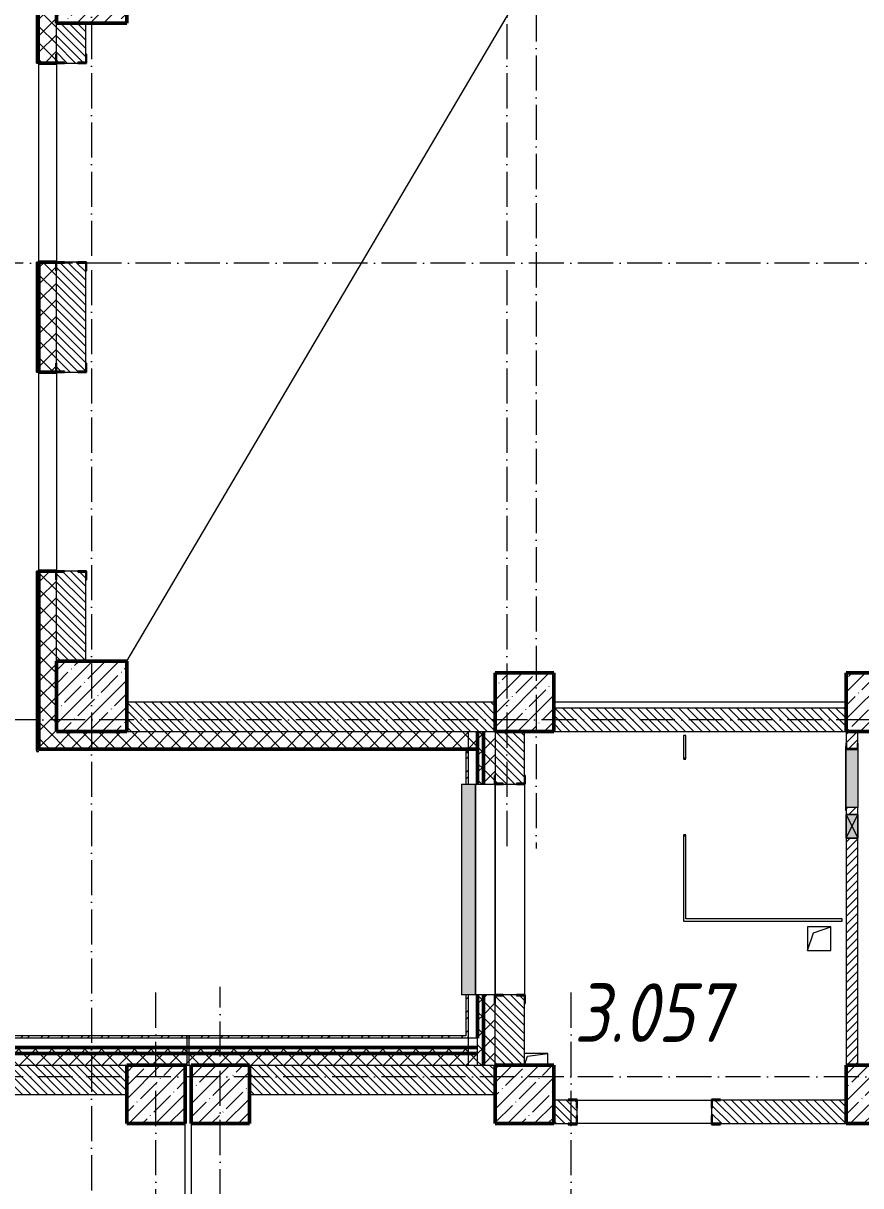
# Model space of a CAD drawing. Header units: millimetres. Extents: x -213536 to 1564669, y -45299 to 942238.
# Drawn here: x 212895 to 220054, y 467466 to 477397 of the extents above; entities that cross this region are included whole.
import ezdxf

# ---------------------------------------------------------------- set-up
doc = ezdxf.new("R2010")
doc.units = ezdxf.units.MM
doc.linetypes.add('50_200_ШТРИХ_1Т_ш5_п1_п1_', pattern=[700, 500, -100, 0, -100])
for name, color, linetype, lineweight in [('A-DETL-____-OTLN-4', 7, 'Continuous', 18), ('A-DETL-GENF-OTLN', 7, 'Continuous', 9), ('A-DOOR-OPNG-MCUT', 7, 'Continuous', 35), ('A-FLOR-____-OTLN', 7, 'Continuous', 9), ('A-GENM-____-MCUT', 7, 'Continuous', 25), ('A-GENM-____-OTLN', 7, 'Continuous', 9), ('A-GENM-____-OTLN-1', 7, 'Continuous', 25), ('A-GLAZ-____-OTLN', 7, 'Continuous', 9), ('A-WALL-____-MCUT-2', 7, 'Continuous', 50), ('A-WALL-____-MCUT-3', 7, 'Continuous', 9), ('A-WALL-____-OTLN', 7, 'Continuous', 9), ('A-WALL-____-PATT-1', 7, 'Continuous', 9), ('A-WALL-FNSH-MCUT-1', 7, 'Continuous', 9), ('I-WALL-____-OTLN', 7, 'Continuous', 9), ('S-COLS-____-MCUT', 7, 'Continuous', 50), ('S-COLS-____-OTLN', 7, 'Continuous', 9), ('S-GRID-____-OTLN-1', 7, '50_200_ШТРИХ_1Т_ш5_п1_п1_', 9), ('Марки помещений', 7, 'Continuous', 9)]:
    doc.layers.add(name, color=color, linetype=linetype, lineweight=lineweight)
doc.layers.add('A-DOOR-____-OTLN-2', color=7, linetype='Continuous', lineweight=9, true_color=0xffffff)
doc.layers.add('A-GLAZ-____-OTLN-1', color=7, linetype='Continuous', lineweight=9, true_color=0xc0c0c0)
doc.styles.add('ISOCPEUR_I_2', font='isocpeui.ttf', dxfattribs={"width": 0.85, "height": 2.3})
pattern_1 = [(45, (142429.06, 459015.94), (-70.71068, 70.71068), []), (135, (142429.06, 459015.94), (-70.71068, -70.71068), [])]
pattern_2 = [(45, (142429.06, 459015.94), (-85.53659, 85.53659), []), (45, (142486.08, 459015.94), (-85.53659, 85.53659), [])]
pattern_3 = [(135, (142429.057, 459015.94), (-35.35534, -35.35534), [])]

# ---------------------------------------------------------------- blocks, each defined once
blk = doc.blocks.new('BSC_Колонна _Прямоугольная - 600х600-V17-АР1_План отверстий 3 этажа в осях 1-64_А-ГГ')
at = {"layer": 'S-COLS-____-OTLN'}
h = blk.add_hatch(dxfattribs=at)
h.set_pattern_fill('FP_53', color=256, style=0, pattern_type=2)
h.set_pattern_definition([(45, (-71050, -18681.04), (-114.04925, 114.04925), []), (45, (-70935.95, -18681.04), (-114.04925, 114.04925), [201.613, -40.323, 3.353, -36.97])])
h.paths.add_polyline_path([(-300, -300), (300, -300), (300, 300), (-300, 300)], flags=0)
at = {"layer": 'S-COLS-____-MCUT'}
for p, q in [((300, 300), (-300, 300)), ((-300, 300), (-300, -300)), ((300, -300), (300, 300)), ((-300, -300), (300, -300))]:
    blk.add_line(p, q, dxfattribs=at)
blk = doc.blocks.new('BSC_Колонна _Прямоугольная - 500х500-V23-АР1_План отверстий 3 этажа в осях 1-64_А-ГГ')
at = {"layer": 'S-COLS-____-OTLN'}
h = blk.add_hatch(dxfattribs=at)
h.set_pattern_fill('FP_60', color=256, style=0, pattern_type=2)
h.set_pattern_definition([(45, (-77750, -12581.04), (-114.04925, 114.04925), []), (45, (-77635.95, -12581.04), (-114.04925, 114.04925), [201.613, -40.323, 3.353, -36.97])])
h.paths.add_polyline_path([(-250, -250), (250, -250), (250, 250), (-250, 250)], flags=0)
at = {"layer": 'S-COLS-____-MCUT'}
for p, q in [((250, 250), (-250, 250)), ((-250, 250), (-250, -250)), ((250, -50), (250, 250)), ((-250, -250), (250, -250))]:
    blk.add_line(p, q, dxfattribs=at)
blk = doc.blocks.new('BSC_Колонна _Прямоугольная - 600х600-V84-АР1_План отверстий 3 этажа в осях 1-64_А-ГГ')
at = {"layer": 'S-COLS-____-OTLN'}
h = blk.add_hatch(dxfattribs=at)
h.set_pattern_fill('FP_121', color=256, style=0, pattern_type=2)
h.set_pattern_definition([(45, (-71050, -12631.04), (-114.04925, 114.04925), []), (45, (-70935.95, -12631.04), (-114.04925, 114.04925), [201.613, -40.323, 3.353, -36.97])])
h.paths.add_polyline_path([(-300, -300), (300, -300), (300, 300), (-300, 300)], flags=0)
at = {"layer": 'S-COLS-____-MCUT'}
for p, q in [((300, 300), (-300, 300)), ((-300, 300), (-300, -300)), ((300, -300), (300, 300)), ((-300, -300), (300, -300))]:
    blk.add_line(p, q, dxfattribs=at)
blk = doc.blocks.new('BSC_Колонна _Прямоугольная - 500х500-V133-АР1_План отверстий 3 этажа в осях 1-64_А-ГГ')
at = {"layer": 'S-COLS-____-OTLN'}
h = blk.add_hatch(dxfattribs=at)
h.set_pattern_fill('FP_156', color=256, style=0, pattern_type=2)
h.set_pattern_definition([(45, (-72150, -9231.04), (-114.04925, 114.04925), []), (45, (-72035.95, -9231.04), (-114.04925, 114.04925), [201.613, -40.323, 3.353, -36.97])])
h.paths.add_polyline_path([(-250, -250), (250, -250), (250, 250), (-250, 250)], flags=0)
at = {"layer": 'S-COLS-____-MCUT'}
for p, q in [((250, 250), (-250, 250)), ((-250, 250), (-250, -250)), ((250, -250), (250, 250)), ((-250, -250), (250, -250))]:
    blk.add_line(p, q, dxfattribs=at)
blk = doc.blocks.new('BSC_Колонна _Прямоугольная - 500х500-V134-АР1_План отверстий 3 этажа в осях 1-64_А-ГГ')
at = {"layer": 'S-COLS-____-OTLN'}
h = blk.add_hatch(dxfattribs=at)
h.set_pattern_fill('FP_157', color=256, style=0, pattern_type=2)
h.set_pattern_definition([(45, (-71600, -9231.04), (-114.04925, 114.04925), []), (45, (-71485.95, -9231.04), (-114.04925, 114.04925), [201.613, -40.323, 3.353, -36.97])])
h.paths.add_polyline_path([(-250, -250), (250, -250), (250, 250), (-250, 250)], flags=0)
at = {"layer": 'S-COLS-____-MCUT'}
for p, q in [((250, 250), (-250, 250)), ((-250, 250), (-250, -250)), ((250, -250), (250, 250)), ((-250, -250), (250, -250))]:
    blk.add_line(p, q, dxfattribs=at)
blk = doc.blocks.new('DOR_ДУ_распашная__1Ст_Прямоугольная_ШЕР - Вн_650х2100h_Кабинки С_у-17949503-АР1_План отверстий 3 этажа в осях 1-64_А-ГГ')
at = {"layer": 'A-DOOR-OPNG-MCUT'}
for p, q in [((-325, 10), (-325, -10)), ((325, -10), (325, 10))]:
    blk.add_line(p, q, dxfattribs=at)
blk = doc.blocks.new('BSC_Колонна _Прямоугольная - 500х500-V154-АР1_План отверстий 3 этажа в осях 1-64_А-ГГ')
at = {"layer": 'S-COLS-____-OTLN'}
h = blk.add_hatch(dxfattribs=at)
h.set_pattern_fill('FP_177', color=256, style=0, pattern_type=2)
h.set_pattern_definition([(45, (-74750, -12581.04), (-114.04925, 114.04925), []), (45, (-74635.95, -12581.04), (-114.04925, 114.04925), [201.613, -40.323, 3.353, -36.97])])
h.paths.add_polyline_path([(-250, -250), (250, -250), (250, 250), (-250, 250)], flags=0)
at = {"layer": 'S-COLS-____-MCUT'}
for p, q in [((250, 250), (-250, 250)), ((-250, 250), (-250, -250)), ((250, -250), (250, 250)), ((-250, -250), (250, -250))]:
    blk.add_line(p, q, dxfattribs=at)
blk = doc.blocks.new('BSC_Колонна _Прямоугольная - 500х500-V158-АР1_План отверстий 3 этажа в осях 1-64_А-ГГ')
at = {"layer": 'S-COLS-____-OTLN'}
h = blk.add_hatch(dxfattribs=at)
h.set_pattern_fill('FP_182', color=256, style=0, pattern_type=2)
h.set_pattern_definition([(45, (-77750, -9231.04), (-114.04925, 114.04925), []), (45, (-77635.95, -9231.04), (-114.04925, 114.04925), [201.613, -40.323, 3.353, -36.97])])
h.paths.add_polyline_path([(-250, -250), (250, -250), (250, 250), (-250, 250)], flags=0)
at = {"layer": 'S-COLS-____-MCUT'}
for p, q in [((250, 250), (-250, 250)), ((-250, 250), (-250, -250)), ((250, -250), (250, 250)), ((-250, -250), (250, -250))]:
    blk.add_line(p, q, dxfattribs=at)
blk = doc.blocks.new('BSC_Колонна _Прямоугольная - 500х500-V159-АР1_План отверстий 3 этажа в осях 1-64_А-ГГ')
at = {"layer": 'S-COLS-____-OTLN'}
h = blk.add_hatch(dxfattribs=at)
h.set_pattern_fill('FP_183', color=256, style=0, pattern_type=2)
h.set_pattern_definition([(45, (-74750, -9231.04), (-114.04925, 114.04925), []), (45, (-74635.95, -9231.04), (-114.04925, 114.04925), [201.613, -40.323, 3.353, -36.97])])
h.paths.add_polyline_path([(-250, -250), (250, -250), (250, 250), (-250, 250), (-250, 103.3)], flags=0)
at = {"layer": 'S-COLS-____-MCUT'}
for p, q in [((250, 250), (-250, 250)), ((-250, 250), (-250, -250)), ((250, -250), (250, 250)), ((-250, -250), (250, -250))]:
    blk.add_line(p, q, dxfattribs=at)
blk = doc.blocks.new('Фахверк_СКБ_Уголок - 250_3380-27498580-АР1_План отверстий 3 этажа в осях 1-64_А-ГГ')
at = {"layer": 'A-GENM-____-MCUT'}
for p, q in [((200, 181), (125, 181)), ((125, 181), (125, 106)), ((125, 106), (131, 106)), ((131, 106), (131, 175)), ((131, 175), (200, 175)), ((200, 175), (200, 181)), ((131, -6), (125, -6)), ((125, -6), (125, -81)), ((125, -81), (200, -81)), ((131, -75), (131, -6)), ((200, -75), (131, -75)), ((200, -81), (200, -75))]:
    blk.add_line(p, q, dxfattribs=at)
blk = doc.blocks.new('Фахверк_СКБ_Уголок - 250_2700-27497298-АР1_План отверстий 3 этажа в осях 1-64_А-ГГ')
at = {"layer": 'A-GENM-____-MCUT'}
for p, q in [((200, 181), (125, 181)), ((125, 181), (125, 106)), ((125, 106), (131, 106)), ((131, 106), (131, 175)), ((131, 175), (200, 175)), ((200, 175), (200, 181)), ((131, -6), (125, -6)), ((125, -6), (125, -81)), ((125, -81), (200, -81)), ((131, -75), (131, -6)), ((200, -75), (131, -75)), ((200, -81), (200, -75))]:
    blk.add_line(p, q, dxfattribs=at)
blk = doc.blocks.new('154_Стойка_СКБ_Уголок - СМ-2180_200-28268025-АР1_План отверстий 3 этажа в осях 1-64_А-ГГ')
at = {"layer": 'A-GENM-____-MCUT'}
for p, q in [((125, 156), (125, 81)), ((200, 156), (125, 156)), ((131, 81), (131, 150)), ((131, 150), (200, 150)), ((200, 150), (200, 156)), ((125, 81), (131, 81)), ((131, 19), (125, 19)), ((125, 19), (125, -56)), ((131, -50), (131, 19)), ((125, -56), (200, -56)), ((200, -50), (131, -50)), ((200, -56), (200, -50))]:
    blk.add_line(p, q, dxfattribs=at)
blk = doc.blocks.new('Фахверк_СКБ_Уголок - 200_3550_зеркало-28264001-АР1_План отверстий 3 этажа в осях 1-64_А-ГГ')
at = {"layer": 'A-GENM-____-MCUT'}
for p, q in [((200, 156), (125, 156)), ((125, 156), (125, 81)), ((131, 81), (131, 150)), ((131, 150), (200, 150)), ((200, 150), (200, 156)), ((125, 81), (131, 81)), ((131, 19), (125, 19)), ((125, 19), (125, -56)), ((131, -50), (131, 19)), ((125, -56), (200, -56)), ((200, -50), (131, -50)), ((200, -56), (200, -50))]:
    blk.add_line(p, q, dxfattribs=at)
blk = doc.blocks.new('AR_Отверстие Ниша - Лючок-32404986-АР1_План отверстий 3 этажа в осях 1-64_А-ГГ')
at = {"layer": 'A-GLAZ-____-OTLN'}
blk.add_hatch(color=256, dxfattribs=at).paths.add_polyline_path([(-250, 47), (-250, -50), (250, -50), (250, 50), (-250, 50)], flags=0)
for p, q in [((-250, 50), (250, 50)), ((-250, -50), (-250, 50)), ((250, -50), (-250, -50))]:
    blk.add_line(p, q, dxfattribs=at)
blk = doc.blocks.new('Л_Общий_Лючок - Лючок-29697444-АР1_План отверстий 3 этажа в осях 1-64_А-ГГ')
at = {"layer": 'A-GLAZ-____-OTLN-1'}
blk.add_hatch(color=256, dxfattribs=at).paths.add_polyline_path([(524, 0), (-24, 0), (-24, -6), (524, -6)], flags=0)
at = {"layer": 'A-GLAZ-____-OTLN'}
for p, q in [((-24, 0), (-24, -6)), ((524, 0), (524, -6)), ((-24, -6), (524, -6))]:
    blk.add_line(p, q, dxfattribs=at)
blk = doc.blocks.new('154_Фахверк_СКБ_Швеллер - Тип_100_3960_зеркало-29769493-АР1_План отверстий 3 этажа в осях 1-64_А-ГГ')
at = {"layer": 'A-GENM-____-MCUT'}
for p, q in [((175, 50), (125, 50)), ((125, 50), (125, -50)), ((128, 47), (175, 47)), ((128, -47), (128, 47)), ((175, 47), (175, 50)), ((125, -50), (175, -50)), ((175, -47), (128, -47)), ((175, -50), (175, -47))]:
    blk.add_line(p, q, dxfattribs=at)
blk = doc.blocks.new('AR_Отверстие прямоугольное _в плите_ - AR_Отверстие прямоугольное _в плите_-30459207-АР1_План отверстий 3 этажа в осях 1-64_А-ГГ')
at = {"layer": 'A-GENM-____-OTLN'}
for p, q in [((100, 100), (-100, 100)), ((-100, 100), (-100, -100)), ((-50, 50), (100, 100)), ((100, -100), (100, 100)), ((-100, -100), (-50, 50)), ((-100, -100), (100, -100))]:
    blk.add_line(p, q, dxfattribs=at)
blk = doc.blocks.new('AR_Отверстие прямоугольное _в плите_ - AR_Отверстие прямоугольное _в плите_-30510746-АР1_План отверстий 3 этажа в осях 1-64_А-ГГ')
at = {"layer": 'A-GENM-____-OTLN'}
for p, q in [((100, 50), (-100, 50)), ((-100, -50), (-75, 25)), ((-75, 25), (100, 50)), ((100, -50), (100, 50))]:
    blk.add_line(p, q, dxfattribs=at)
blk = doc.blocks.new('Отлив_СКБ - Отлив витража_120_НВФ-V216-АР1_План отверстий 3 этажа в осях 1-64_А-ГГ')
at = {"layer": 'A-GLAZ-____-OTLN-1'}
for points in [[(0, 2), (1800, 2), (1800, 120), (0, 120), (0, 63)], [(0, 0), (1800, 0), (1800, 2), (0, 2)]]:
    blk.add_hatch(color=256, dxfattribs=at).paths.add_polyline_path(points, flags=0)
at = {"layer": 'A-GLAZ-____-OTLN'}
for p, q in [((0, 83), (0, 120)), ((1800, 120), (0, 120)), ((1800, 120), (1800, 83)), ((0, 2), (1800, 2)), ((1800, 0), (0, 0))]:
    blk.add_line(p, q, dxfattribs=at)
blk = doc.blocks.new('Стены 6 - Стены 4-31195849-АР1_План отверстий 3 этажа в осях 1-64_А-ГГ')
at = {"layer": 'A-WALL-____-MCUT-3'}
for p, q in [((-1798.5, 41030.2), (-1798.5, 41010.2)), ((-1548.5, 41030.2), (-1798.5, 41030.2)), ((-1548.5, 41010.2), (-1548.5, 41030.2)), ((-1798.5, 41010.2), (-1548.5, 41010.2))]:
    blk.add_line(p, q, dxfattribs=at)
blk = doc.blocks.new('AR_Отверстие прямоугольное _в стене__БезПР - AR_Отверстие прямоугольное _в стене__БезПР-36427953-АР1_План отверстий 3 этажа в осях 1-64_А-ГГ')
at = {"layer": 'A-GLAZ-____-OTLN'}
blk.add_hatch(color=256, dxfattribs=at).paths.add_polyline_path([(100, 50), (-100, 50), (-100, -50), (100, -50)], flags=0)
at = {"layer": 'A-DETL-GENF-OTLN'}
for p, q in [((-100, -50), (-100, 50)), ((-100, 50), (100, 50)), ((100, 50), (-100, -50)), ((-100, 50), (100, -50)), ((100, 50), (-100, 50)), ((-100, 50), (-100, -50)), ((100, 50), (100, -50)), ((100, -50), (100, 50)), ((100, -50), (-100, -50)), ((-100, -50), (100, -50))]:
    blk.add_line(p, q, dxfattribs=at)

msp = doc.modelspace()

# ---------------------------------------------------------------- hatches: boundary and pattern name
at = {"layer": 'A-WALL-____-PATT-1'}
h = msp.add_hatch(dxfattribs=at)
h.set_pattern_fill('FP_1', color=256, style=0, pattern_type=2)
h.set_pattern_definition(pattern_1)
h.paths.add_polyline_path([(213029.1, 471347), (213179.1, 471347), (213179.1, 472642), (213173.1, 472642), (213173.1, 472717), (213029.1, 472717)], flags=0)
h.paths.add_polyline_path([(213114, 474417), (213173.1, 474417), (213173.1, 474492), (213179.1, 474492), (213179.1, 475282), (213173.1, 475282), (213173.1, 475357), (213029.1, 475357), (213029.1, 474417)], flags=0)
h.paths.add_polyline_path([(213114, 477057), (213173.1, 477057), (213173.1, 477132), (213179.1, 477132), (213179.1, 478522), (213173.1, 478522), (213173.1, 478597), (213029.1, 478597), (213029.1, 477057)], flags=0)
h.paths.add_polyline_path([(213114, 480297), (213173.1, 480297), (213173.1, 480372), (213179.1, 480372), (213179.1, 481162), (213173.1, 481162), (213173.1, 481237), (213029.1, 481237), (213029.1, 480297)], flags=0)
h.paths.add_polyline_path([(213114, 482937), (213173.1, 482937), (213173.1, 483012), (213179.1, 483012), (213179.1, 484402), (213173.1, 484402), (213173.1, 484477), (213029.1, 484477), (213029.1, 482937)], flags=0)
h.paths.add_polyline_path([(213029.1, 486177), (213173.1, 486177), (213173.1, 486252), (213179.1, 486252), (213179.1, 487042), (213173.1, 487042), (213173.1, 487117), (213029.1, 487117)], flags=0)
h.paths.add_polyline_path([(213029.1, 488817), (213173.1, 488817), (213173.1, 488892), (213179.1, 488892), (213179.1, 490282), (213173.1, 490282), (213173.1, 490357), (213029.1, 490357)], flags=0)
h.paths.add_polyline_path([(213029.1, 492057), (213173.1, 492057), (213173.1, 492132), (213179.1, 492132), (213179.1, 492922), (213173.1, 492922), (213173.1, 492997), (213029.1, 492997)], flags=0)
h.paths.add_polyline_path([(213173.1, 494697), (213173.1, 494772), (213179.1, 494772), (213179.1, 496162), (213173.1, 496162), (213173.1, 496237), (213029.1, 496237), (213029.1, 494697), (213114, 494697)], flags=0)
h.paths.add_polyline_path([(213173.1, 497937), (213173.1, 498012), (213179.1, 498012), (213179.1, 498802), (213173.1, 498802), (213173.1, 498877), (213029.1, 498877), (213029.1, 497937), (213114, 497937)], flags=0)
h.paths.add_polyline_path([(213173.1, 500577), (213173.1, 500652), (213179.1, 500652), (213179.1, 501947), (213029.1, 501947), (213029.1, 500577), (213114, 500577)], flags=0)
h = msp.add_hatch(dxfattribs=at)
h.set_pattern_fill('FP_6', color=256, style=0, pattern_type=2)
h.set_pattern_definition(pattern_3)
h.paths.add_polyline_path([(213360.1, 471947), (213429.1, 471947), (213429.1, 472711), (213360.1, 472711), (213360.1, 472717), (213248.1, 472717), (213248.1, 472711), (213179.1, 472711), (213179.1, 471947), (213248.1, 471947)], flags=0)
h.paths.add_polyline_path([(213248.1, 474417), (213360.1, 474417), (213360.1, 474423), (213429.1, 474423), (213429.1, 475351), (213360.1, 475351), (213360.1, 475357), (213248.1, 475357), (213248.1, 475351), (213179.1, 475351), (213179.1, 474423), (213248.1, 474423)], flags=0)
h.paths.add_polyline_path([(213248.1, 477057), (213360.1, 477057), (213360.1, 477063), (213429.1, 477063), (213429.1, 477397), (213179.1, 477397), (213179.1, 477063), (213248.1, 477063)], flags=0)
h = msp.add_hatch(dxfattribs=at)
h.set_pattern_fill('FP_6', color=256, style=0, pattern_type=2)
h.set_pattern_definition(pattern_3)
h.paths.add_polyline_path([(216929.1, 471347), (216929.1, 471597), (213779.1, 471597), (213779.1, 471347), (216648.9, 471347)], flags=0)
h = msp.add_hatch(dxfattribs=at)
h.set_pattern_fill('FP_6', color=256, style=0, pattern_type=2)
h.set_pattern_definition(pattern_3)
h.paths.add_polyline_path([(219929.1, 471347), (219929.1, 471547), (217429.1, 471547), (217429.1, 471347), (218416.3, 471347)], flags=0)
h = msp.add_hatch(dxfattribs=at)
h.set_pattern_fill('FP_1', color=256, style=0, pattern_type=2)
h.set_pattern_definition(pattern_1)
h.paths.add_polyline_path([(216779.1, 471197), (216779.1, 471347), (213029.1, 471347), (213029.1, 471197), (216648.9, 471197)], flags=0)
h = msp.add_hatch(dxfattribs=at)
h.set_pattern_fill('FP_1', color=256, style=0, pattern_type=2)
h.set_pattern_definition(pattern_1)
h.paths.add_polyline_path([(216779.1, 468497), (216829.1, 468497), (216829.1, 469097), (216779.1, 469097)], flags=0)
h.paths.add_polyline_path([(216829.1, 470897), (216829.1, 471347), (216779.1, 471347), (216779.1, 470897)], flags=0)
h = msp.add_hatch(dxfattribs=at)
h.set_pattern_fill('FP_1', color=256, style=0, pattern_type=2)
h.set_pattern_definition(pattern_1)
h.paths.add_polyline_path([(216929.1, 468497), (216929.1, 469022), (216923.1, 469022), (216923.1, 469097), (216829.1, 469097), (216829.1, 468497), (216923.1, 468497)], flags=0)
h.paths.add_polyline_path([(216923.1, 470897), (216923.1, 470972), (216929.1, 470972), (216929.1, 471347), (216829.1, 471347), (216829.1, 470897)], flags=0)
h = msp.add_hatch(dxfattribs=at)
h.set_pattern_fill('FP_6', color=256, style=0, pattern_type=2)
h.set_pattern_definition(pattern_3)
h.paths.add_polyline_path([(217110.1, 468497), (217179.1, 468497), (217179.1, 469091), (217110.1, 469091), (217110.1, 469097), (216998.1, 469097), (216998.1, 469091), (216929.1, 469091), (216929.1, 468497), (217090.7, 468497)], flags=0)
h.paths.add_polyline_path([(217110.1, 470897), (217110.1, 470903), (217179.1, 470903), (217179.1, 471347), (216929.1, 471347), (216929.1, 470903), (216998.1, 470903), (216998.1, 470897)], flags=0)
h = msp.add_hatch(dxfattribs=at)
h.set_pattern_fill('FP_5', color=256, style=0, pattern_type=2)
h.set_pattern_definition([(45, (142429.057, 459015.94), (-35.35534, 35.35534), [])])
h.paths.add_polyline_path([(219929.1, 468497), (220029.1, 468497), (220029.1, 470437), (219929.1, 470437), (219929.1, 470070.4)], flags=0)
h.paths.add_polyline_path([(219929.1, 470637), (220029.1, 470637), (220029.1, 470697), (219929.1, 470697)], flags=0)
h.paths.add_polyline_path([(220026.1, 471200), (220026.1, 471247), (220029.1, 471247), (220029.1, 471347), (219929.1, 471347), (219929.1, 471247), (219932.1, 471247), (219932.1, 471200)], flags=0)
h = msp.add_hatch(dxfattribs=at)
h.set_pattern_fill('FP_3', color=256, style=0, pattern_type=2)
h.set_pattern_definition(pattern_2)
h.paths.add_polyline_path([(216699.1, 468727), (216699.1, 469097), (216679.1, 469097), (216679.1, 468727)], flags=0)
h.paths.add_polyline_path([(216699.1, 470897), (216699.1, 471177), (216679.1, 471177), (216679.1, 470897)], flags=0)
h = msp.add_hatch(dxfattribs=at)
h.set_pattern_fill('FP_3', color=256, style=0, pattern_type=2)
h.set_pattern_definition(pattern_2)
h.paths.add_polyline_path([(214294.1, 468727), (214294.1, 468747), (210429.1, 468747), (210429.1, 468727), (213114, 468727)], flags=0)
h.paths.add_polyline_path([(202509.2, 468727), (202629.1, 468727), (202629.1, 468747), (201429.1, 468747), (201429.1, 468727)], flags=0)
h.paths.add_polyline_path([(198974.2, 468727), (199629.1, 468727), (199629.1, 468747), (198429.1, 468747), (198429.1, 468727)], flags=0)
h.paths.add_polyline_path([(196629.1, 468727), (196629.1, 468747), (195429.1, 468747), (195429.1, 468727), (195439.3, 468727)], flags=0)
h.paths.add_polyline_path([(193629.1, 468727), (193629.1, 468747), (192429.1, 468747), (192429.1, 468727)], flags=0)
h.paths.add_polyline_path([(189429.1, 468727), (190629.1, 468727), (190629.1, 468747), (189429.1, 468747)], flags=0)
h.paths.add_polyline_path([(187629.1, 468727), (187629.1, 468747), (186429.1, 468747), (186429.1, 468727), (186602, 468727)], flags=0)
h.paths.add_polyline_path([(183429.1, 468727), (184629.1, 468727), (184629.1, 468747), (183429.1, 468747)], flags=0)
h.paths.add_polyline_path([(181629.1, 468727), (181629.1, 468747), (180764.1, 468747), (180764.1, 468727), (181299.6, 468727)], flags=0)
h = msp.add_hatch(dxfattribs=at)
h.set_pattern_fill('FP_3', color=256, style=0, pattern_type=2)
h.set_pattern_definition(pattern_2)
h.paths.add_polyline_path([(216679.1, 468727), (216679.1, 468747), (214314.1, 468747), (214314.1, 468727), (216648.9, 468727)], flags=0)
h = msp.add_hatch(dxfattribs=at)
h.set_pattern_fill('FP_1', color=256, style=0, pattern_type=2)
h.set_pattern_definition(pattern_1)
h.paths.add_polyline_path([(216779.1, 468597), (216779.1, 468647), (210429.1, 468647), (210429.1, 468597), (216648.9, 468597)], flags=0)
h.paths.add_polyline_path([(202509.2, 468597), (202629.1, 468597), (202629.1, 468647), (201429.1, 468647), (201429.1, 468597)], flags=0)
h.paths.add_polyline_path([(199629.1, 468597), (199629.1, 468647), (198429.1, 468647), (198429.1, 468597), (198974.2, 468597)], flags=0)
h.paths.add_polyline_path([(196629.1, 468597), (196629.1, 468647), (195429.1, 468647), (195429.1, 468597), (195439.3, 468597)], flags=0)
h.paths.add_polyline_path([(193629.1, 468597), (193629.1, 468647), (192429.1, 468647), (192429.1, 468597)], flags=0)
h.paths.add_polyline_path([(189429.1, 468597), (190629.1, 468597), (190629.1, 468647), (189429.1, 468647)], flags=0)
h.paths.add_polyline_path([(187629.1, 468597), (187629.1, 468647), (186429.1, 468647), (186429.1, 468597), (186602, 468597)], flags=0)
h.paths.add_polyline_path([(184629.1, 468597), (184629.1, 468647), (183429.1, 468647), (183429.1, 468597)], flags=0)
h.paths.add_polyline_path([(181299.6, 468597), (181629.1, 468597), (181629.1, 468647), (180229.1, 468647), (180229.1, 468597)], flags=0)
h.paths.add_polyline_path([(177229.1, 468597), (178429.1, 468597), (178429.1, 468647), (177229.1, 468647)], flags=0)
h.paths.add_polyline_path([(175429.1, 468597), (175429.1, 468647), (174229.1, 468647), (174229.7, 468597)], flags=0)
h.paths.add_polyline_path([(172429.1, 468597), (172429.1, 468647), (171229.1, 468647), (171229.1, 468597)], flags=0)
h.paths.add_polyline_path([(169429.1, 468597), (169429.1, 468647), (166259.1, 468647), (166259.1, 468597), (167159.9, 468597)], flags=0)
h = msp.add_hatch(dxfattribs=at)
h.set_pattern_fill('FP_1', color=256, style=0, pattern_type=2)
h.set_pattern_definition(pattern_1)
h.paths.add_polyline_path([(216779.1, 468497), (216779.1, 468597), (210429.1, 468597), (210429.1, 468503), (210504.1, 468503), (210504.1, 468497), (216648.9, 468497)], flags=0)
h.paths.add_polyline_path([(202509.2, 468497), (202554.1, 468497), (202554.1, 468503), (202629.1, 468503), (202629.1, 468597), (201429.1, 468597), (201429.1, 468503), (201504.1, 468503), (201504.1, 468497), (202279.1, 468497)], flags=0)
h.paths.add_polyline_path([(199554.1, 468497), (199554.1, 468503), (199629.1, 468503), (199629.1, 468597), (198429.1, 468597), (198429.1, 468503), (198504.1, 468503), (198504.1, 468497), (198974.2, 468497)], flags=0)
h.paths.add_polyline_path([(196554.1, 468497), (196554.1, 468503), (196629.1, 468503), (196629.1, 468597), (195429.1, 468597), (195429.1, 468503), (195504.1, 468503), (195504.1, 468497), (196279.1, 468497)], flags=0)
h.paths.add_polyline_path([(193554.1, 468497), (193554.1, 468503), (193629.1, 468503), (193629.1, 468597), (192429.1, 468597), (192429.1, 468503), (192504.1, 468503), (192504.1, 468497), (192779.1, 468497)], flags=0)
h.paths.add_polyline_path([(190554.1, 468497), (190554.1, 468503), (190629.1, 468503), (190629.1, 468597), (189429.1, 468597), (189429.1, 468503), (189504.1, 468503), (189504.1, 468497), (190136.9, 468497)], flags=0)
h.paths.add_polyline_path([(186504.1, 468497), (187554.1, 468497), (187554.1, 468503), (187629.1, 468503), (187629.1, 468597), (186429.1, 468597), (186429.1, 468503), (186504.1, 468503)], flags=0)
h.paths.add_polyline_path([(183779.1, 468497), (184554.1, 468497), (184554.1, 468503), (184629.1, 468503), (184629.1, 468597), (183429.1, 468597), (183429.1, 468503), (183504.1, 468503), (183504.1, 468497)], flags=0)
h.paths.add_polyline_path([(181299.6, 468497), (181554.1, 468497), (181554.1, 468503), (181629.1, 468503), (181629.1, 468597), (180229.1, 468597), (180229.1, 468497), (181279.1, 468497)], flags=0)
h.paths.add_polyline_path([(177764.7, 468497), (178354.1, 468497), (178354.1, 468503), (178429.1, 468503), (178429.1, 468597), (177229.1, 468597), (177229.1, 468497), (177729.1, 468497)], flags=0)
h.paths.add_polyline_path([(175354.1, 468497), (175354.1, 468503), (175429.1, 468503), (175429.1, 468597), (174229.1, 468597), (174229.7, 468503), (174304.1, 468503), (174304.1, 468497)], flags=0)
h.paths.add_polyline_path([(172354.1, 468497), (172354.1, 468503), (172429.1, 468503), (172429.1, 468597), (171229.1, 468597), (171229.1, 468497), (171729.1, 468497)], flags=0)
h.paths.add_polyline_path([(169354.1, 468497), (169354.1, 468503), (169429.1, 468503), (169429.1, 468597), (166259.1, 468597), (166259.1, 468497), (168729.1, 468497)], flags=0)
h = msp.add_hatch(dxfattribs=at)
h.set_pattern_fill('FP_6', color=256, style=0, pattern_type=2)
h.set_pattern_definition(pattern_3)
h.paths.add_polyline_path([(213779.1, 468247), (213779.1, 468497), (211279.1, 468497), (211279.1, 468247), (213114, 468247)], flags=0)
h = msp.add_hatch(dxfattribs=at)
h.set_pattern_fill('FP_6', color=256, style=0, pattern_type=2)
h.set_pattern_definition(pattern_3)
h.paths.add_polyline_path([(216929.1, 468247), (216929.1, 468497), (214829.1, 468497), (214829.1, 468247), (216648.9, 468247)], flags=0)
h = msp.add_hatch(dxfattribs=at)
h.set_pattern_fill('FP_6', color=256, style=0, pattern_type=2)
h.set_pattern_definition(pattern_3)
h.paths.add_polyline_path([(218785.1, 467997), (219929.1, 467997), (219929.1, 468197), (218785.1, 468197), (218785.1, 468128), (218779.1, 468128), (218779.1, 468066), (218785.1, 468066), (218785.1, 467998)], flags=0)
h.paths.add_polyline_path([(217429.1, 467997), (217623.1, 467997), (217623.1, 468066), (217629.1, 468066), (217629.1, 468128), (217623.1, 468128), (217623.1, 468197), (217429.1, 468197), (217429.1, 468191)], flags=0)

# ---------------------------------------------------------------- linework, layer by layer
at = {"layer": 'A-DETL-____-OTLN-4'}
msp.add_line((213779.1, 471947), (231179.1, 501447), dxfattribs=at)
at = {"layer": 'A-FLOR-____-OTLN'}
for p, q in [((219929.1, 471597), (217429.1, 471597)), ((214279.1, 465097), (214279.1, 467997)), ((214329.1, 467997), (214329.1, 465097))]:
    msp.add_line(p, q, dxfattribs=at)
at = {"layer": 'A-WALL-____-MCUT-2'}
for p, q in [((213017.1, 478597), (213017.1, 477057)), ((213022.1, 478597), (213022.1, 477057)), ((213029.1, 477057), (213173.1, 477057)), ((213017.1, 475357), (213017.1, 474417)), ((213022.1, 475357), (213022.1, 474417)), ((213029.1, 475357), (213029.1, 474417)), ((213173.1, 475357), (213029.1, 475357)), ((213029.1, 474417), (213173.1, 474417)), ((213017.1, 472717), (213017.1, 471185)), ((213022.1, 472717), (213022.1, 471190)), ((213029.1, 472717), (213029.1, 471197)), ((213173.1, 472717), (213029.1, 472717)), ((216779.1, 470897), (216779.1, 471347)), ((216829.1, 470897), (216829.1, 471347)), ((213029.1, 471197), (216779.1, 471197)), ((216699.1, 471177), (216679.1, 471177)), ((216779.1, 468727), (216779.1, 469097)), ((216829.1, 468497), (216829.1, 469097)), ((216779.1, 468647), (210429.1, 468647)), ((216779.1, 468597), (210429.1, 468597))]:
    msp.add_line(p, q, dxfattribs=at)
at = {"layer": 'A-WALL-____-MCUT-3'}
for p, q in [((213179.1, 477132), (213179.1, 477397)), ((213429.1, 477132), (213429.1, 477397)), ((213248.1, 477057), (213360.1, 477057)), ((213179.1, 474492), (213179.1, 475282)), ((213360.1, 475357), (213248.1, 475357)), ((213429.1, 474492), (213429.1, 475282)), ((213248.1, 474417), (213360.1, 474417)), ((213360.1, 472717), (213248.1, 472717)), ((213179.1, 471947), (213179.1, 472642)), ((213429.1, 471947), (213429.1, 472642)), ((216929.1, 471597), (213779.1, 471597)), ((219929.1, 471547), (217429.1, 471547)), ((213779.1, 471347), (216929.1, 471347)), ((216699.1, 471347), (216699.1, 470897)), ((216929.1, 471347), (216929.1, 470972)), ((217179.1, 470972), (217179.1, 471347)), ((217429.1, 471347), (219929.1, 471347)), ((216699.1, 470897), (216923.1, 470897)), ((216998.1, 470897), (217110.1, 470897)), ((216699.1, 469097), (216699.1, 468497)), ((216923.1, 469097), (216699.1, 469097)), ((216929.1, 468497), (216929.1, 469022)), ((217110.1, 469097), (216998.1, 469097)), ((217179.1, 468497), (217179.1, 469022)), ((216779.1, 468727), (210429.1, 468727)), ((216779.1, 468497), (216779.1, 468727)), ((211279.1, 468497), (213779.1, 468497)), ((214279.1, 468497), (214329.1, 468497)), ((214829.1, 468497), (216929.1, 468497)), ((211279.1, 468247), (213779.1, 468247)), ((214829.1, 468247), (216929.1, 468247)), ((217554.1, 468197), (217429.1, 468197)), ((217629.1, 468066), (217629.1, 468128)), ((218779.1, 468128), (218779.1, 468066)), ((219929.1, 468197), (218854.1, 468197)), ((217429.1, 467997), (217554.1, 467997)), ((218854.1, 467997), (219929.1, 467997))]:
    msp.add_line(p, q, dxfattribs=at)
at = {"layer": 'A-WALL-____-OTLN'}
for p, q in [((213029.1, 475357), (213029.1, 477057)), ((213179.1, 477057), (213179.1, 475357)), ((213029.1, 472717), (213029.1, 474417)), ((213179.1, 474417), (213179.1, 472717)), ((216929.1, 470897), (216929.1, 469097)), ((216929.1, 469097), (216929.1, 470897)), ((217179.1, 470897), (217179.1, 469097))]:
    msp.add_line(p, q, dxfattribs=at)
at = {"layer": 'A-WALL-FNSH-MCUT-1'}
for p, q in [((213009.1, 478597), (213009.1, 477057)), ((213029.1, 477057), (213029.1, 478597)), ((213009.1, 477057), (213029.1, 477057)), ((213029.1, 475357), (213009.1, 475357)), ((213009.1, 475357), (213009.1, 474417)), ((213009.1, 474417), (213029.1, 474417)), ((213029.1, 472717), (213009.1, 472717)), ((213009.1, 472717), (213009.1, 471177)), ((213029.1, 471197), (213029.1, 472717)), ((218559.1, 471312), (218539.1, 471312)), ((218539.1, 471312), (218539.1, 471112)), ((218559.1, 471112), (218559.1, 471312)), ((219929.1, 471347), (219929.1, 471247)), ((220029.1, 471247), (220029.1, 471347)), ((213009.1, 471177), (213029.1, 471177)), ((216679.1, 471177), (216679.1, 470897)), ((216679.1, 470897), (216699.1, 470897)), ((219929.1, 470697), (219929.1, 470637)), ((220029.1, 470637), (220029.1, 470697)), ((218539.1, 470462), (218539.1, 469727)), ((218559.1, 469747), (218559.1, 470462)), ((219929.1, 470437), (219929.1, 468497)), ((220029.1, 468497), (220029.1, 470437)), ((218539.1, 469727), (219894.1, 469727)), ((219894.1, 469747), (218559.1, 469747)), ((219894.1, 469727), (219894.1, 469747)), ((216679.1, 469097), (216679.1, 468747)), ((216699.1, 469097), (216679.1, 469097)), ((214294.1, 468747), (210429.1, 468747)), ((214294.1, 468727), (214294.1, 468747)), ((216679.1, 468747), (214314.1, 468747)), ((214314.1, 468747), (214314.1, 468727))]:
    msp.add_line(p, q, dxfattribs=at)
at = {"layer": 'I-WALL-____-OTLN'}
for p, q in [((217629.1, 468197), (218779.1, 468197)), ((218779.1, 467997), (217629.1, 467997))]:
    msp.add_line(p, q, dxfattribs=at)
at = {"layer": 'S-GRID-____-OTLN-1', "color": 251, "ltscale": 0.6, "true_color": 0x636466}
for p, q in [((213479.1, 508896.9), (213479.1, 454705.9)), ((217029.1, 508896.9), (217029.1, 470347)), ((217279.1, 508628.7), (217279.1, 470347)), ((246503.5, 475347), (209755.8, 475347)), ((232747.8, 471447), (209755.8, 471447)), ((214029.1, 454533.3), (214029.1, 469166.5)), ((214579.1, 454705.9), (214579.1, 469166.5)), ((217579.1, 454533.3), (217579.1, 469166.5)), ((246503.5, 468397), (137999.2, 468397))]:
    msp.add_line(p, q, dxfattribs=at)

# ---------------------------------------------------------------- block references
at = {"layer": 'A-DOOR-____-OTLN-2', "rotation": 90}
msp.add_blockref('DOR_ДУ_распашная__1Ст_Прямоугольная_ШЕР - Вн_650х2100h_Кабинки С_у-17949503-АР1_План отверстий 3 этажа в осях 1-64_А-ГГ', (218549.1, 470787), dxfattribs=at)
at = {"layer": 'A-GENM-____-OTLN'}
for name, p in [('AR_Отверстие прямоугольное _в плите_ - AR_Отверстие прямоугольное _в плите_-30459207-АР1_План отверстий 3 этажа в осях 1-64_А-ГГ', (219699.4, 469576.8)), ('AR_Отверстие прямоугольное _в плите_ - AR_Отверстие прямоугольное _в плите_-30510746-АР1_План отверстий 3 этажа в осях 1-64_А-ГГ', (217279.1, 468547))]:
    msp.add_blockref(name, p, dxfattribs=at)
at = {"layer": 'A-GENM-____-OTLN-1'}
for name, p, rotation in [('Фахверк_СКБ_Уголок - 250_3380-27498580-АР1_План отверстий 3 этажа в осях 1-64_А-ГГ', (213354.1, 476932), 89.99999999999991), ('Фахверк_СКБ_Уголок - 250_3380-27498580-АР1_План отверстий 3 этажа в осях 1-64_А-ГГ', (213254.1, 475482), 269.9999999999999), ('Фахверк_СКБ_Уголок - 250_3380-27498580-АР1_План отверстий 3 этажа в осях 1-64_А-ГГ', (213354.1, 474292), 89.99999999999991), ('Фахверк_СКБ_Уголок - 250_3380-27498580-АР1_План отверстий 3 этажа в осях 1-64_А-ГГ', (213254.1, 472842), 269.9999999999999), ('154_Фахверк_СКБ_Швеллер - Тип_100_3960_зеркало-29769493-АР1_План отверстий 3 этажа в осях 1-64_А-ГГ', (219979.1, 471072), 89.99999999999984), ('Фахверк_СКБ_Уголок - 250_2700-27497298-АР1_План отверстий 3 этажа в осях 1-64_А-ГГ', (217104.1, 470772), 89.9999999999999), ('Фахверк_СКБ_Уголок - 250_2700-27497298-АР1_План отверстий 3 этажа в осях 1-64_А-ГГ', (217004.1, 469222), 269.9999999999999), ('Фахверк_СКБ_Уголок - 200_3550_зеркало-28264001-АР1_План отверстий 3 этажа в осях 1-64_А-ГГ', (217754.1, 468147), 180)]:
    msp.add_blockref(name, p, dxfattribs=dict(at, rotation=rotation))
msp.add_blockref('154_Стойка_СКБ_Уголок - СМ-2180_200-28268025-АР1_План отверстий 3 этажа в осях 1-64_А-ГГ', (218654.1, 468047), dxfattribs=at)
at = {"layer": 'A-GLAZ-____-OTLN'}
for name, p, rotation in [('Л_Общий_Лючок - Лючок-29697444-АР1_План отверстий 3 этажа в осях 1-64_А-ГГ', (219929.1, 471197), 269.9999999999998), ('AR_Отверстие Ниша - Лючок-32404986-АР1_План отверстий 3 этажа в осях 1-64_А-ГГ', (219979.1, 470947), 89.99999999999984), ('Отлив_СКБ - Отлив витража_120_НВФ-V216-АР1_План отверстий 3 этажа в осях 1-64_А-ГГ', (216762.1, 469097), 90), ('AR_Отверстие прямоугольное _в стене__БезПР - AR_Отверстие прямоугольное _в стене__БезПР-36427953-АР1_План отверстий 3 этажа в осях 1-64_А-ГГ', (219979.1, 470537), 89.99999999999984)]:
    msp.add_blockref(name, p, dxfattribs=dict(at, rotation=rotation))
at = {"layer": 'A-WALL-____-OTLN', "rotation": 89.9999999999999}
msp.add_blockref('Стены 6 - Стены 4-31195849-АР1_План отверстий 3 этажа в осях 1-64_А-ГГ', (255324.3, 470295.5), dxfattribs=at)
at = {"layer": 'S-COLS-____-OTLN'}
for name, p in [('BSC_Колонна _Прямоугольная - 600х600-V17-АР1_План отверстий 3 этажа в осях 1-64_А-ГГ', (213479.1, 477697)), ('BSC_Колонна _Прямоугольная - 600х600-V84-АР1_План отверстий 3 этажа в осях 1-64_А-ГГ', (213479.1, 471647)), ('BSC_Колонна _Прямоугольная - 500х500-V154-АР1_План отверстий 3 этажа в осях 1-64_А-ГГ', (217179.1, 471597)), ('BSC_Колонна _Прямоугольная - 500х500-V23-АР1_План отверстий 3 этажа в осях 1-64_А-ГГ', (220179.1, 471597)), ('BSC_Колонна _Прямоугольная - 500х500-V134-АР1_План отверстий 3 этажа в осях 1-64_А-ГГ', (214029.1, 468247)), ('BSC_Колонна _Прямоугольная - 500х500-V133-АР1_План отверстий 3 этажа в осях 1-64_А-ГГ', (214579.1, 468247)), ('BSC_Колонна _Прямоугольная - 500х500-V159-АР1_План отверстий 3 этажа в осях 1-64_А-ГГ', (217179.1, 468247)), ('BSC_Колонна _Прямоугольная - 500х500-V158-АР1_План отверстий 3 этажа в осях 1-64_А-ГГ', (220179.1, 468247))]:
    msp.add_blockref(name, p, dxfattribs=at)

# ---------------------------------------------------------------- texts
at = {"layer": 'Марки помещений', "insert": (217602.7, 469195.4), "char_height": 500, "width": 785.654, "attachment_point": 1, "style": 'ISOCPEUR_I_2'}
msp.add_mtext('3.057', dxfattribs=at)

doc.saveas('drawing.dxf')
